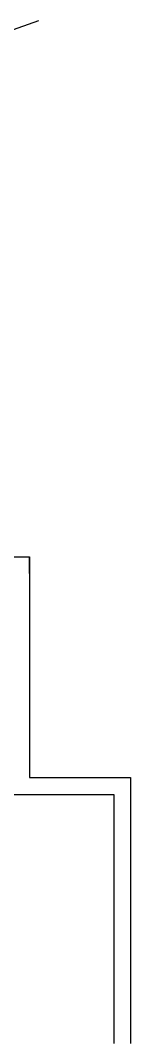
# Model space of a CAD drawing. Header units: inches. Extents: x -726 to 3772, y 0 to 2633.
# Drawn here: x 2247.7 to 2300, y 108.5 to 595 of the extents above; entities that cross this region are included whole.
import ezdxf

# ---------------------------------------------------------------- set-up
doc = ezdxf.new("R2010")
doc.units = ezdxf.units.IN
doc.header["$LTSCALE"] = 10
doc.header["$MEASUREMENT"] = 0
doc.layers.add('A-FLOR', color=3, linetype='CONTINUOUS')
doc.layers.add('A-SITE', color=3, linetype='CONTINUOUS')

msp = doc.modelspace()

# ---------------------------------------------------------------- linework, layer by layer
at = {"layer": 'A-FLOR'}
msp.add_line((2153.08, 558.81), (2256.47, 595.01), dxfattribs=at)
at = {"layer": 'A-SITE'}
for p, q in [((2174, 340), (2252, 340)), ((2252, 332), (2252, 340)), ((2252, 340), (2252, 235)), ((2252, 235), (2300, 235)), ((2300, 235), (2300, 108.5)), ((2244, 227), (2292, 227)), ((2292, 227), (2292, 108.5))]:
    msp.add_line(p, q, dxfattribs=at)

doc.saveas('drawing.dxf')
